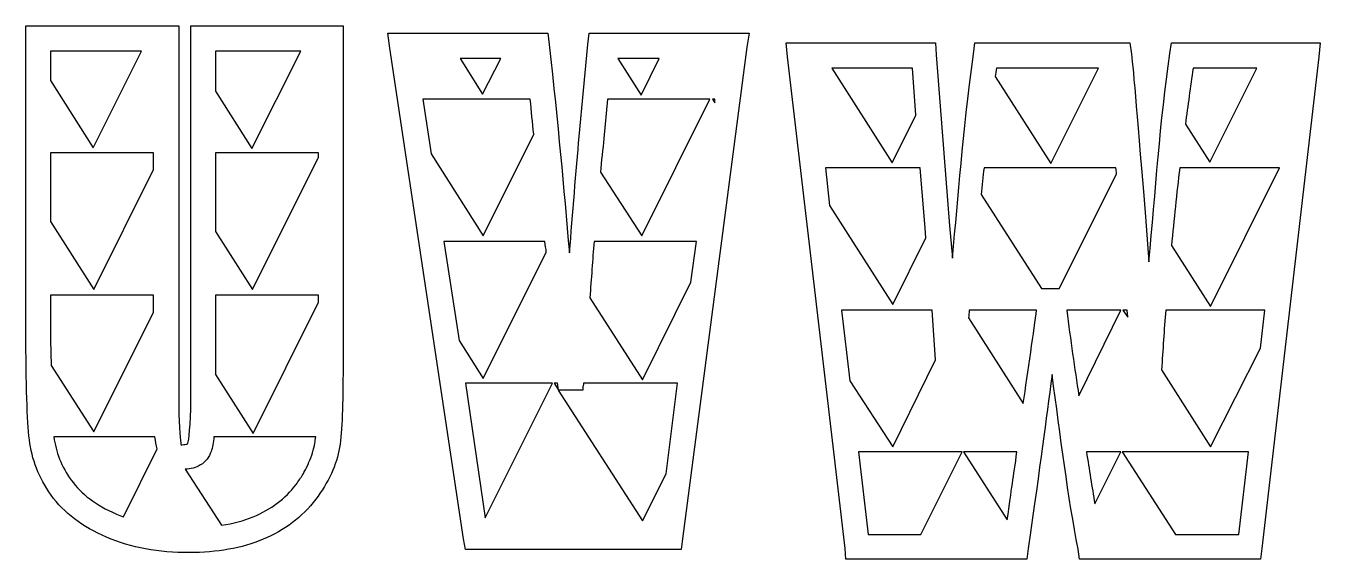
# Model space of a CAD drawing. Header units: centimetres. Extents: x -8.7 to 8.7, y -12.1 to 12.9.
# Drawn here: x -8.7 to -1.87, y -12.07 to -9.26 of the extents above; entities that cross this region are included whole.
import ezdxf

# ---------------------------------------------------------------- set-up
doc = ezdxf.new("R2010")
doc.units = ezdxf.units.CM
doc.header["$MEASUREMENT"] = 0
doc.layers.add('Layer 1', color=7, linetype='Continuous')

msp = doc.modelspace()

# ---------------------------------------------------------------- linework, layer by layer
at = {"layer": 'Layer 1'}
for points, knots in [([(-8.69842, -9.25696), (-8.69842, -9.25696), (-8.69842, -9.32364), (-8.69842, -9.32364), (-8.69842, -9.32364), (-8.69842, -9.32364), (-8.69842, -10.86108), (-8.69842, -10.86108), (-8.69842, -10.86108), (-8.69842, -11.15476), (-8.69152, -11.34334), (-8.6799, -11.44272), (-8.6799, -11.44272), (-8.66787, -11.54557), (-8.62939, -11.64532), (-8.56505, -11.73539), (-8.56505, -11.73539), (-8.49793, -11.82936), (-8.39909, -11.90288), (-8.27238, -11.95767), (-8.27238, -11.95767), (-8.14424, -12.01308), (-7.99741, -12.03917), (-7.83523, -12.03917), (-7.83523, -12.03917), (-7.68849, -12.03917), (-7.5591, -12.01615), (-7.44624, -11.96878), (-7.44624, -11.96878), (-7.3336, -11.92151), (-7.23848, -11.85087), (-7.16839, -11.75762), (-7.16839, -11.75762), (-7.10065, -11.66749), (-7.05735, -11.57612), (-7.04243, -11.48347), (-7.04243, -11.48347), (-7.02826, -11.39552), (-7.02391, -11.25553), (-7.02391, -11.05743), (-7.02391, -11.05743), (-7.02391, -11.05743), (-7.02391, -9.32364), (-7.02391, -9.32364), (-7.02391, -9.32364), (-7.02391, -9.32364), (-7.02391, -9.25696), (-7.02391, -9.25696), (-7.02391, -9.25696), (-7.02391, -9.25696), (-7.08689, -9.25696), (-7.08689, -9.25696), (-7.08689, -9.25696), (-7.08689, -9.25696), (-7.76485, -9.25696), (-7.76485, -9.25696), (-7.76485, -9.25696), (-7.76485, -9.25696), (-7.82783, -9.25696), (-7.82783, -9.25696), (-7.82783, -9.25696), (-7.82783, -9.25696), (-7.82783, -9.32364), (-7.82783, -9.32364), (-7.82783, -9.32364), (-7.82783, -9.32364), (-7.82783, -11.23526), (-7.82783, -11.23526), (-7.82783, -11.23526), (-7.82783, -11.36253), (-7.83884, -11.4505), (-7.84265, -11.46125), (-7.84265, -11.46125), (-7.84483, -11.46741), (-7.84549, -11.46441), (-7.84635, -11.46495), (-7.84635, -11.46495), (-7.84718, -11.46553), (-7.85232, -11.46865), (-7.86487, -11.46865), (-7.86487, -11.46865), (-7.88396, -11.46865), (-7.87553, -11.47561), (-7.87969, -11.46495), (-7.87969, -11.46495), (-7.88238, -11.45805), (-7.89082, -11.37955), (-7.8908, -11.2686), (-7.8908, -11.2686), (-7.8908, -11.2686), (-7.8908, -9.32364), (-7.8908, -9.32364), (-7.8908, -9.32364), (-7.8908, -9.32364), (-7.8908, -9.25696), (-7.8908, -9.25696), (-7.8908, -9.25696), (-7.8908, -9.25696), (-7.95748, -9.25696), (-7.95748, -9.25696), (-7.95748, -9.25696), (-7.95748, -9.25696), (-8.63173, -9.25696), (-8.63173, -9.25696), (-8.63173, -9.25696), (-8.63173, -9.25696), (-8.69841, -9.25696), (-8.69841, -9.25696), (-8.69841, -9.25696), (-8.69841, -9.25696), (-8.69842, -9.25696), (-8.69842, -9.25696)], [0, 0, 0, 0, 0.0344828, 0.0344828, 0.0344828, 0.0344828, 0.0689655, 0.0689655, 0.0689655, 0.0689655, 0.1034483, 0.1034483, 0.1034483, 0.1034483, 0.137931, 0.137931, 0.137931, 0.137931, 0.1724138, 0.1724138, 0.1724138, 0.1724138, 0.2068966, 0.2068966, 0.2068966, 0.2068966, 0.2413793, 0.2413793, 0.2413793, 0.2413793, 0.2758621, 0.2758621, 0.2758621, 0.2758621, 0.3103448, 0.3103448, 0.3103448, 0.3103448, 0.3448276, 0.3448276, 0.3448276, 0.3448276, 0.3793103, 0.3793103, 0.3793103, 0.3793103, 0.4137931, 0.4137931, 0.4137931, 0.4137931, 0.4482759, 0.4482759, 0.4482759, 0.4482759, 0.4827586, 0.4827586, 0.4827586, 0.4827586, 0.5172414, 0.5172414, 0.5172414, 0.5172414, 0.5517241, 0.5517241, 0.5517241, 0.5517241, 0.5862069, 0.5862069, 0.5862069, 0.5862069, 0.6206897, 0.6206897, 0.6206897, 0.6206897, 0.6551724, 0.6551724, 0.6551724, 0.6551724, 0.6896552, 0.6896552, 0.6896552, 0.6896552, 0.7241379, 0.7241379, 0.7241379, 0.7241379, 0.7586207, 0.7586207, 0.7586207, 0.7586207, 0.7931034, 0.7931034, 0.7931034, 0.7931034, 0.8275862, 0.8275862, 0.8275862, 0.8275862, 0.862069, 0.862069, 0.862069, 0.862069, 0.8965517, 0.8965517, 0.8965517, 0.8965517, 0.9310345, 0.9310345, 0.9310345, 0.9310345, 1, 1, 1, 1]), ([(-6.78786, -9.29612), (-6.78786, -9.29612), (-6.77675, -9.37392), (-6.77675, -9.37392), (-6.77675, -9.37392), (-6.77675, -9.37392), (-6.38776, -11.9672), (-6.38776, -11.9672), (-6.38776, -11.9672), (-6.38776, -11.9672), (-6.37665, -12.02277), (-6.37665, -12.02277), (-6.37665, -12.02277), (-6.37665, -12.02277), (-6.32108, -12.02277), (-6.32108, -12.02277), (-6.32108, -12.02277), (-6.32108, -12.02277), (-5.29859, -12.02277), (-5.29859, -12.02277), (-5.29859, -12.02277), (-5.29859, -12.02277), (-5.23932, -12.02277), (-5.23932, -12.02277), (-5.23932, -12.02277), (-5.23932, -12.02277), (-5.23191, -11.9672), (-5.23191, -11.9672), (-5.23191, -11.9672), (-5.23191, -11.9672), (-4.89108, -9.37022), (-4.89108, -9.37022), (-4.89108, -9.37022), (-4.89108, -9.37022), (-4.87997, -9.29613), (-4.87997, -9.29613), (-4.87997, -9.29613), (-4.87997, -9.29613), (-4.95406, -9.29613), (-4.95406, -9.29613), (-4.95406, -9.29613), (-4.95406, -9.29613), (-5.66536, -9.29613), (-5.66536, -9.29613), (-5.66536, -9.29613), (-5.66536, -9.29613), (-5.72464, -9.29613), (-5.72464, -9.29613), (-5.72464, -9.29613), (-5.72464, -9.29613), (-5.73205, -9.35541), (-5.73205, -9.35541), (-5.73205, -9.35541), (-5.73205, -9.35541), (-5.77651, -9.84072), (-5.77651, -9.84072), (-5.77651, -9.84072), (-5.79434, -10.02051), (-5.81124, -10.25222), (-5.82838, -10.4557), (-5.82838, -10.4557), (-5.86104, -10.10296), (-5.88589, -9.78922), (-5.93582, -9.35541), (-5.93582, -9.35541), (-5.93582, -9.35541), (-5.94323, -9.29613), (-5.94323, -9.29613), (-5.94323, -9.29613), (-5.94323, -9.29613), (-5.9988, -9.29613), (-5.9988, -9.29613), (-5.9988, -9.29613), (-5.9988, -9.29613), (-6.7101, -9.29613), (-6.7101, -9.29613), (-6.7101, -9.29613), (-6.7101, -9.29613), (-6.7879, -9.29613), (-6.7879, -9.29613), (-6.7879, -9.29613), (-6.7879, -9.29613), (-6.78786, -9.29612), (-6.78786, -9.29612)], [0, 0, 0, 0, 0.0454545, 0.0454545, 0.0454545, 0.0454545, 0.0909091, 0.0909091, 0.0909091, 0.0909091, 0.1363636, 0.1363636, 0.1363636, 0.1363636, 0.1818182, 0.1818182, 0.1818182, 0.1818182, 0.2272727, 0.2272727, 0.2272727, 0.2272727, 0.2727273, 0.2727273, 0.2727273, 0.2727273, 0.3181818, 0.3181818, 0.3181818, 0.3181818, 0.3636364, 0.3636364, 0.3636364, 0.3636364, 0.4090909, 0.4090909, 0.4090909, 0.4090909, 0.4545455, 0.4545455, 0.4545455, 0.4545455, 0.5, 0.5, 0.5, 0.5, 0.5454545, 0.5454545, 0.5454545, 0.5454545, 0.5909091, 0.5909091, 0.5909091, 0.5909091, 0.6363636, 0.6363636, 0.6363636, 0.6363636, 0.6818182, 0.6818182, 0.6818182, 0.6818182, 0.7272727, 0.7272727, 0.7272727, 0.7272727, 0.7727273, 0.7727273, 0.7727273, 0.7727273, 0.8181818, 0.8181818, 0.8181818, 0.8181818, 0.8636364, 0.8636364, 0.8636364, 0.8636364, 0.9090909, 0.9090909, 0.9090909, 0.9090909, 1, 1, 1, 1]), ([(-4.68438, -9.34693), (-4.68438, -9.34693), (-4.67697, -9.42102), (-4.67697, -9.42102), (-4.67697, -9.42102), (-4.67697, -9.42102), (-4.37319, -12.018), (-4.37319, -12.018), (-4.37319, -12.018), (-4.37319, -12.018), (-4.36949, -12.07357), (-4.36949, -12.07357), (-4.36949, -12.07357), (-4.36949, -12.07357), (-4.31021, -12.07357), (-4.31021, -12.07357), (-4.31021, -12.07357), (-4.31021, -12.07357), (-3.47295, -12.07357), (-3.47295, -12.07357), (-3.47295, -12.07357), (-3.47295, -12.07357), (-3.41367, -12.07357), (-3.41367, -12.07357), (-3.41367, -12.07357), (-3.41367, -12.07357), (-3.40626, -12.018), (-3.40626, -12.018), (-3.40626, -12.018), (-3.33979, -11.55197), (-3.3141, -11.34975), (-3.2803, -11.09924), (-3.2803, -11.09924), (-3.23641, -11.41988), (-3.19556, -11.7506), (-3.14323, -12.0217), (-3.14323, -12.0217), (-3.14323, -12.0217), (-3.13582, -12.07357), (-3.13582, -12.07357), (-3.13582, -12.07357), (-3.13582, -12.07357), (-3.08025, -12.07357), (-3.08025, -12.07357), (-3.08025, -12.07357), (-3.08025, -12.07357), (-2.23558, -12.07357), (-2.23558, -12.07357), (-2.23558, -12.07357), (-2.23558, -12.07357), (-2.18001, -12.07357), (-2.18001, -12.07357), (-2.18001, -12.07357), (-2.18001, -12.07357), (-2.1726, -12.018), (-2.1726, -12.018), (-2.1726, -12.018), (-2.1726, -12.018), (-1.87252, -9.42102), (-1.87252, -9.42102), (-1.87252, -9.42102), (-1.87252, -9.42102), (-1.86511, -9.34693), (-1.86511, -9.34693), (-1.86511, -9.34693), (-1.86511, -9.34693), (-1.9355, -9.34693), (-1.9355, -9.34693), (-1.9355, -9.34693), (-1.9355, -9.34693), (-2.59123, -9.34693), (-2.59123, -9.34693), (-2.59123, -9.34693), (-2.59123, -9.34693), (-2.65051, -9.34693), (-2.65051, -9.34693), (-2.65051, -9.34693), (-2.65051, -9.34693), (-2.65792, -9.4025), (-2.65792, -9.4025), (-2.65792, -9.4025), (-2.71025, -9.76113), (-2.73459, -10.13473), (-2.76906, -10.50279), (-2.76906, -10.50279), (-2.76906, -10.50279), (-2.78758, -10.26569), (-2.78758, -10.26569), (-2.78758, -10.26569), (-2.82714, -9.77063), (-2.85124, -9.48857), (-2.86167, -9.4062), (-2.86167, -9.4062), (-2.86167, -9.4062), (-2.86908, -9.34693), (-2.86908, -9.34693), (-2.86908, -9.34693), (-2.86908, -9.34693), (-2.92836, -9.34693), (-2.92836, -9.34693), (-2.92836, -9.34693), (-2.92836, -9.34693), (-3.62855, -9.34693), (-3.62855, -9.34693), (-3.62855, -9.34693), (-3.62855, -9.34693), (-3.68783, -9.34693), (-3.68783, -9.34693), (-3.68783, -9.34693), (-3.68783, -9.34693), (-3.69524, -9.4062), (-3.69524, -9.4062), (-3.69524, -9.4062), (-3.75546, -9.85107), (-3.77352, -10.1422), (-3.80638, -10.48426), (-3.80638, -10.48426), (-3.80638, -10.48426), (-3.8212, -10.31384), (-3.8212, -10.31384), (-3.8212, -10.31384), (-3.8212, -10.31384), (-3.89159, -9.4099), (-3.89159, -9.4099), (-3.89159, -9.4099), (-3.89159, -9.4099), (-3.89529, -9.34692), (-3.89529, -9.34692), (-3.89529, -9.34692), (-3.89529, -9.34692), (-3.95456, -9.34692), (-3.95456, -9.34692), (-3.95456, -9.34692), (-3.95456, -9.34692), (-4.61029, -9.34692), (-4.61029, -9.34692), (-4.61029, -9.34692), (-4.61029, -9.34692), (-4.68438, -9.34692), (-4.68438, -9.34692), (-4.68438, -9.34692), (-4.68438, -9.34692), (-4.68438, -9.34693), (-4.68438, -9.34693)], [0, 0, 0, 0, 0.027027, 0.027027, 0.027027, 0.027027, 0.0540541, 0.0540541, 0.0540541, 0.0540541, 0.0810811, 0.0810811, 0.0810811, 0.0810811, 0.1081081, 0.1081081, 0.1081081, 0.1081081, 0.1351351, 0.1351351, 0.1351351, 0.1351351, 0.1621622, 0.1621622, 0.1621622, 0.1621622, 0.1891892, 0.1891892, 0.1891892, 0.1891892, 0.2162162, 0.2162162, 0.2162162, 0.2162162, 0.2432432, 0.2432432, 0.2432432, 0.2432432, 0.2702703, 0.2702703, 0.2702703, 0.2702703, 0.2972973, 0.2972973, 0.2972973, 0.2972973, 0.3243243, 0.3243243, 0.3243243, 0.3243243, 0.3513514, 0.3513514, 0.3513514, 0.3513514, 0.3783784, 0.3783784, 0.3783784, 0.3783784, 0.4054054, 0.4054054, 0.4054054, 0.4054054, 0.4324324, 0.4324324, 0.4324324, 0.4324324, 0.4594595, 0.4594595, 0.4594595, 0.4594595, 0.4864865, 0.4864865, 0.4864865, 0.4864865, 0.5135135, 0.5135135, 0.5135135, 0.5135135, 0.5405405, 0.5405405, 0.5405405, 0.5405405, 0.5675676, 0.5675676, 0.5675676, 0.5675676, 0.5945946, 0.5945946, 0.5945946, 0.5945946, 0.6216216, 0.6216216, 0.6216216, 0.6216216, 0.6486486, 0.6486486, 0.6486486, 0.6486486, 0.6756757, 0.6756757, 0.6756757, 0.6756757, 0.7027027, 0.7027027, 0.7027027, 0.7027027, 0.7297297, 0.7297297, 0.7297297, 0.7297297, 0.7567568, 0.7567568, 0.7567568, 0.7567568, 0.7837838, 0.7837838, 0.7837838, 0.7837838, 0.8108108, 0.8108108, 0.8108108, 0.8108108, 0.8378378, 0.8378378, 0.8378378, 0.8378378, 0.8648649, 0.8648649, 0.8648649, 0.8648649, 0.8918919, 0.8918919, 0.8918919, 0.8918919, 0.9189189, 0.9189189, 0.9189189, 0.9189189, 0.9459459, 0.9459459, 0.9459459, 0.9459459, 1, 1, 1, 1]), ([(-8.56876, -9.39032), (-8.56876, -9.39032), (-8.08715, -9.39032), (-8.08715, -9.39032), (-8.08715, -9.39032), (-8.08715, -9.39032), (-8.34277, -9.90157), (-8.34277, -9.90157), (-8.34277, -9.90157), (-8.34277, -9.90157), (-8.56876, -9.54592), (-8.56876, -9.54592), (-8.56876, -9.54592), (-8.56876, -9.54592), (-8.56876, -9.39032), (-8.56876, -9.39032)], [0, 0, 0, 0, 0.2, 0.2, 0.2, 0.2, 0.4, 0.4, 0.4, 0.4, 0.6, 0.6, 0.6, 0.6, 1, 1, 1, 1]), ([(-7.69816, -9.39032), (-7.69816, -9.39032), (-7.24619, -9.39032), (-7.24619, -9.39032), (-7.24619, -9.39032), (-7.24619, -9.39032), (-7.50552, -9.90527), (-7.50552, -9.90527), (-7.50552, -9.90527), (-7.50552, -9.90527), (-7.69816, -9.60149), (-7.69816, -9.60149), (-7.69816, -9.60149), (-7.69816, -9.60149), (-7.69816, -9.39032), (-7.69816, -9.39032)], [0, 0, 0, 0, 0.2, 0.2, 0.2, 0.2, 0.4, 0.4, 0.4, 0.4, 0.6, 0.6, 0.6, 0.6, 1, 1, 1, 1]), ([(-6.40627, -9.42949), (-6.40627, -9.42949), (-6.1914, -9.42949), (-6.1914, -9.42949), (-6.1914, -9.42949), (-6.1914, -9.42949), (-6.28772, -9.61843), (-6.28772, -9.61843), (-6.28772, -9.61843), (-6.28772, -9.61843), (-6.40627, -9.42949), (-6.40627, -9.42949)], [0, 0, 0, 0, 0.25, 0.25, 0.25, 0.25, 0.5, 0.5, 0.5, 0.5, 1, 1, 1, 1]), ([(-5.57272, -9.42949), (-5.57272, -9.42949), (-5.35414, -9.42949), (-5.35414, -9.42949), (-5.35414, -9.42949), (-5.35414, -9.42949), (-5.45046, -9.62213), (-5.45046, -9.62213), (-5.45046, -9.62213), (-5.45046, -9.62213), (-5.57271, -9.42949), (-5.57271, -9.42949), (-5.57271, -9.42949), (-5.57271, -9.42949), (-5.57272, -9.42949), (-5.57272, -9.42949)], [0, 0, 0, 0, 0.2, 0.2, 0.2, 0.2, 0.4, 0.4, 0.4, 0.4, 0.6, 0.6, 0.6, 0.6, 1, 1, 1, 1]), ([(-4.44358, -9.4803), (-4.44358, -9.4803), (-4.01754, -9.4803), (-4.01754, -9.4803), (-4.01754, -9.4803), (-4.01754, -9.4803), (-3.99902, -9.72851), (-3.99902, -9.72851), (-3.99902, -9.72851), (-3.99902, -9.72851), (-4.12498, -9.98043), (-4.12498, -9.98043), (-4.12498, -9.98043), (-4.12498, -9.98043), (-4.44358, -9.4803), (-4.44358, -9.4803)], [0, 0, 0, 0, 0.2, 0.2, 0.2, 0.2, 0.4, 0.4, 0.4, 0.4, 0.6, 0.6, 0.6, 0.6, 1, 1, 1, 1]), ([(-3.57298, -9.4803), (-3.57298, -9.4803), (-3.0358, -9.4803), (-3.0358, -9.4803), (-3.0358, -9.4803), (-3.0358, -9.4803), (-3.28772, -9.98414), (-3.28772, -9.98414), (-3.28772, -9.98414), (-3.28772, -9.98414), (-3.58039, -9.52476), (-3.58039, -9.52476), (-3.58039, -9.52476), (-3.57834, -9.50932), (-3.57506, -9.49586), (-3.57298, -9.4803)], [0, 0, 0, 0, 0.2, 0.2, 0.2, 0.2, 0.4, 0.4, 0.4, 0.4, 0.6, 0.6, 0.6, 0.6, 1, 1, 1, 1]), ([(-2.53567, -9.4803), (-2.53567, -9.4803), (-2.19854, -9.4803), (-2.19854, -9.4803), (-2.19854, -9.4803), (-2.19854, -9.4803), (-2.44675, -9.97673), (-2.44675, -9.97673), (-2.44675, -9.97673), (-2.44675, -9.97673), (-2.57641, -9.77668), (-2.57641, -9.77668), (-2.57641, -9.77668), (-2.56346, -9.67714), (-2.54983, -9.57929), (-2.53566, -9.48031), (-2.53566, -9.48031), (-2.53566, -9.48031), (-2.53567, -9.4803), (-2.53567, -9.4803)], [0, 0, 0, 0, 0.1666667, 0.1666667, 0.1666667, 0.1666667, 0.3333333, 0.3333333, 0.3333333, 0.3333333, 0.5, 0.5, 0.5, 0.5, 0.6666667, 0.6666667, 0.6666667, 0.6666667, 1, 1, 1, 1]), ([(-6.60262, -9.64436), (-6.60262, -9.64436), (-6.2729, -9.64436), (-6.2729, -9.64436), (-6.2729, -9.64436), (-6.2729, -9.64436), (-6.0358, -9.64436), (-6.0358, -9.64436), (-6.0358, -9.64436), (-6.02865, -9.70862), (-6.02405, -9.76716), (-6.01728, -9.82959), (-6.01728, -9.82959), (-6.01728, -9.82959), (-6.28402, -10.36677), (-6.28402, -10.36677), (-6.28402, -10.36677), (-6.28402, -10.36677), (-6.55817, -9.93332), (-6.55817, -9.93332), (-6.55817, -9.93332), (-6.55817, -9.93332), (-6.60263, -9.64435), (-6.60263, -9.64435), (-6.60263, -9.64435), (-6.60263, -9.64435), (-6.60262, -9.64436), (-6.60262, -9.64436)], [0, 0, 0, 0, 0.125, 0.125, 0.125, 0.125, 0.25, 0.25, 0.25, 0.25, 0.375, 0.375, 0.375, 0.375, 0.5, 0.5, 0.5, 0.5, 0.625, 0.625, 0.625, 0.625, 0.75, 0.75, 0.75, 0.75, 1, 1, 1, 1]), ([(-5.62829, -9.64436), (-5.62829, -9.64436), (-5.43565, -9.64436), (-5.43565, -9.64436), (-5.43565, -9.64436), (-5.43565, -9.64436), (-5.08741, -9.64436), (-5.08741, -9.64436), (-5.08741, -9.64436), (-5.08741, -9.64436), (-5.44676, -10.36677), (-5.44676, -10.36677), (-5.44676, -10.36677), (-5.44676, -10.36677), (-5.66534, -10.02964), (-5.66534, -10.02964), (-5.66534, -10.02964), (-5.65987, -9.97206), (-5.65229, -9.90705), (-5.64682, -9.85182), (-5.64682, -9.85182), (-5.64682, -9.85182), (-5.6283, -9.64436), (-5.6283, -9.64436), (-5.6283, -9.64436), (-5.6283, -9.64436), (-5.62829, -9.64436), (-5.62829, -9.64436)], [0, 0, 0, 0, 0.125, 0.125, 0.125, 0.125, 0.25, 0.25, 0.25, 0.25, 0.375, 0.375, 0.375, 0.375, 0.5, 0.5, 0.5, 0.5, 0.625, 0.625, 0.625, 0.625, 0.75, 0.75, 0.75, 0.75, 1, 1, 1, 1]), ([(-5.07259, -9.64436), (-5.07259, -9.64436), (-5.06148, -9.64436), (-5.06148, -9.64436), (-5.06148, -9.64436), (-5.06148, -9.64436), (-5.06148, -9.66288), (-5.06148, -9.66288), (-5.06148, -9.66288), (-5.06148, -9.66288), (-5.07259, -9.64436), (-5.07259, -9.64436)], [0, 0, 0, 0, 0.25, 0.25, 0.25, 0.25, 0.5, 0.5, 0.5, 0.5, 1, 1, 1, 1]), ([(-8.56876, -9.9275), (-8.56876, -9.9275), (-8.32796, -9.9275), (-8.32796, -9.9275), (-8.32796, -9.9275), (-8.32796, -9.9275), (-8.02418, -9.9275), (-8.02418, -9.9275), (-8.02418, -9.9275), (-8.02418, -9.9275), (-8.02418, -10.01641), (-8.02418, -10.01641), (-8.02418, -10.01641), (-8.02418, -10.01641), (-8.33908, -10.64991), (-8.33908, -10.64991), (-8.33908, -10.64991), (-8.33908, -10.64991), (-8.56877, -10.29056), (-8.56877, -10.29056), (-8.56877, -10.29056), (-8.56877, -10.29056), (-8.56877, -9.9275), (-8.56877, -9.9275), (-8.56877, -9.9275), (-8.56877, -9.9275), (-8.56876, -9.9275), (-8.56876, -9.9275)], [0, 0, 0, 0, 0.125, 0.125, 0.125, 0.125, 0.25, 0.25, 0.25, 0.25, 0.375, 0.375, 0.375, 0.375, 0.5, 0.5, 0.5, 0.5, 0.625, 0.625, 0.625, 0.625, 0.75, 0.75, 0.75, 0.75, 1, 1, 1, 1]), ([(-7.69816, -9.9275), (-7.69816, -9.9275), (-7.4907, -9.9275), (-7.4907, -9.9275), (-7.4907, -9.9275), (-7.4907, -9.9275), (-7.15357, -9.9275), (-7.15357, -9.9275), (-7.15357, -9.9275), (-7.15357, -9.9275), (-7.15357, -9.94973), (-7.15357, -9.94973), (-7.15357, -9.94973), (-7.15357, -9.94973), (-7.50181, -10.64992), (-7.50181, -10.64992), (-7.50181, -10.64992), (-7.50181, -10.64992), (-7.69816, -10.34243), (-7.69816, -10.34243), (-7.69816, -10.34243), (-7.69816, -10.34243), (-7.69816, -9.92751), (-7.69816, -9.92751), (-7.69816, -9.92751), (-7.69816, -9.92751), (-7.69816, -9.9275), (-7.69816, -9.9275)], [0, 0, 0, 0, 0.125, 0.125, 0.125, 0.125, 0.25, 0.25, 0.25, 0.25, 0.375, 0.375, 0.375, 0.375, 0.5, 0.5, 0.5, 0.5, 0.625, 0.625, 0.625, 0.625, 0.75, 0.75, 0.75, 0.75, 1, 1, 1, 1]), ([(-4.47692, -10.00636), (-4.47692, -10.00636), (-4.11016, -10.00636), (-4.11016, -10.00636), (-4.11016, -10.00636), (-4.11016, -10.00636), (-3.97679, -10.00636), (-3.97679, -10.00636), (-3.97679, -10.00636), (-3.97679, -10.00636), (-3.95086, -10.32496), (-3.95086, -10.32496), (-3.95086, -10.32496), (-3.95086, -10.32496), (-3.94716, -10.37683), (-3.94716, -10.37683), (-3.94716, -10.37683), (-3.94716, -10.37683), (-4.12128, -10.72877), (-4.12128, -10.72877), (-4.12128, -10.72877), (-4.12128, -10.72877), (-4.4547, -10.20641), (-4.4547, -10.20641), (-4.4547, -10.20641), (-4.4547, -10.20641), (-4.47693, -10.00636), (-4.47693, -10.00636), (-4.47693, -10.00636), (-4.47693, -10.00636), (-4.47692, -10.00636), (-4.47692, -10.00636)], [0, 0, 0, 0, 0.1111111, 0.1111111, 0.1111111, 0.1111111, 0.2222222, 0.2222222, 0.2222222, 0.2222222, 0.3333333, 0.3333333, 0.3333333, 0.3333333, 0.4444444, 0.4444444, 0.4444444, 0.4444444, 0.5555556, 0.5555556, 0.5555556, 0.5555556, 0.6666667, 0.6666667, 0.6666667, 0.6666667, 0.7777778, 0.7777778, 0.7777778, 0.7777778, 1, 1, 1, 1]), ([(-3.63966, -10.00636), (-3.63966, -10.00636), (-3.2729, -10.00636), (-3.2729, -10.00636), (-3.2729, -10.00636), (-3.2729, -10.00636), (-2.94318, -10.00636), (-2.94318, -10.00636), (-2.94318, -10.00636), (-2.94208, -10.01986), (-2.94063, -10.0255), (-2.93948, -10.0397), (-2.93948, -10.0397), (-2.93948, -10.0397), (-3.24326, -10.64356), (-3.24326, -10.64356), (-3.24326, -10.64356), (-3.24326, -10.64356), (-3.33588, -10.64356), (-3.33588, -10.64356), (-3.33588, -10.64356), (-3.33588, -10.64356), (-3.65448, -10.14713), (-3.65448, -10.14713), (-3.65448, -10.14713), (-3.649, -10.0995), (-3.64555, -10.05551), (-3.63966, -10.00635), (-3.63966, -10.00635), (-3.63966, -10.00635), (-3.63966, -10.00636), (-3.63966, -10.00636)], [0, 0, 0, 0, 0.1111111, 0.1111111, 0.1111111, 0.1111111, 0.2222222, 0.2222222, 0.2222222, 0.2222222, 0.3333333, 0.3333333, 0.3333333, 0.3333333, 0.4444444, 0.4444444, 0.4444444, 0.4444444, 0.5555556, 0.5555556, 0.5555556, 0.5555556, 0.6666667, 0.6666667, 0.6666667, 0.6666667, 0.7777778, 0.7777778, 0.7777778, 0.7777778, 1, 1, 1, 1]), ([(-2.60606, -10.00636), (-2.60606, -10.00636), (-2.42824, -10.00636), (-2.42824, -10.00636), (-2.42824, -10.00636), (-2.42824, -10.00636), (-2.08, -10.00636), (-2.08, -10.00636), (-2.08, -10.00636), (-2.08, -10.00636), (-2.44306, -10.73989), (-2.44306, -10.73989), (-2.44306, -10.73989), (-2.44306, -10.73989), (-2.65052, -10.41758), (-2.65052, -10.41758), (-2.65052, -10.41758), (-2.6367, -10.28003), (-2.62236, -10.14262), (-2.60606, -10.00636)], [0, 0, 0, 0, 0.1666667, 0.1666667, 0.1666667, 0.1666667, 0.3333333, 0.3333333, 0.3333333, 0.3333333, 0.5, 0.5, 0.5, 0.5, 0.6666667, 0.6666667, 0.6666667, 0.6666667, 1, 1, 1, 1]), ([(-6.49148, -10.39641), (-6.49148, -10.39641), (-6.26549, -10.39641), (-6.26549, -10.39641), (-6.26549, -10.39641), (-6.26549, -10.39641), (-5.958, -10.39641), (-5.958, -10.39641), (-5.958, -10.39641), (-5.956, -10.4168), (-5.95254, -10.43184), (-5.95059, -10.45198), (-5.95059, -10.45198), (-5.95059, -10.45198), (-6.28401, -11.11882), (-6.28401, -11.11882), (-6.28401, -11.11882), (-6.28401, -11.11882), (-6.40997, -10.91877), (-6.40997, -10.91877), (-6.40997, -10.91877), (-6.40997, -10.91877), (-6.49147, -10.39641), (-6.49147, -10.39641), (-6.49147, -10.39641), (-6.49147, -10.39641), (-6.49148, -10.39641), (-6.49148, -10.39641)], [0, 0, 0, 0, 0.125, 0.125, 0.125, 0.125, 0.25, 0.25, 0.25, 0.25, 0.375, 0.375, 0.375, 0.375, 0.5, 0.5, 0.5, 0.5, 0.625, 0.625, 0.625, 0.625, 0.75, 0.75, 0.75, 0.75, 1, 1, 1, 1]), ([(-5.69868, -10.39641), (-5.69868, -10.39641), (-5.42824, -10.39641), (-5.42824, -10.39641), (-5.42824, -10.39641), (-5.42824, -10.39641), (-5.1578, -10.39641), (-5.1578, -10.39641), (-5.1578, -10.39641), (-5.1578, -10.39641), (-5.18744, -10.61128), (-5.18744, -10.61128), (-5.18744, -10.61128), (-5.18744, -10.61128), (-5.44306, -11.12623), (-5.44306, -11.12623), (-5.44306, -11.12623), (-5.44306, -11.12623), (-5.72091, -10.69278), (-5.72091, -10.69278), (-5.72091, -10.69278), (-5.71288, -10.59284), (-5.70687, -10.49113), (-5.69868, -10.39641)], [0, 0, 0, 0, 0.1428571, 0.1428571, 0.1428571, 0.1428571, 0.2857143, 0.2857143, 0.2857143, 0.2857143, 0.4285714, 0.4285714, 0.4285714, 0.4285714, 0.5714286, 0.5714286, 0.5714286, 0.5714286, 0.7142857, 0.7142857, 0.7142857, 0.7142857, 1, 1, 1, 1]), ([(-8.56876, -10.67955), (-8.56876, -10.67955), (-8.32055, -10.67955), (-8.32055, -10.67955), (-8.32055, -10.67955), (-8.32055, -10.67955), (-8.02418, -10.67955), (-8.02418, -10.67955), (-8.02418, -10.67955), (-8.02418, -10.67955), (-8.02418, -10.76846), (-8.02418, -10.76846), (-8.02418, -10.76846), (-8.02418, -10.76846), (-8.33908, -11.40196), (-8.33908, -11.40196), (-8.33908, -11.40196), (-8.33908, -11.40196), (-8.56507, -11.05002), (-8.56507, -11.05002), (-8.56507, -11.05002), (-8.56612, -10.98778), (-8.56877, -10.93709), (-8.56877, -10.86108), (-8.56877, -10.86108), (-8.56877, -10.86108), (-8.56877, -10.67955), (-8.56877, -10.67955), (-8.56877, -10.67955), (-8.56877, -10.67955), (-8.56876, -10.67955), (-8.56876, -10.67955)], [0, 0, 0, 0, 0.1111111, 0.1111111, 0.1111111, 0.1111111, 0.2222222, 0.2222222, 0.2222222, 0.2222222, 0.3333333, 0.3333333, 0.3333333, 0.3333333, 0.4444444, 0.4444444, 0.4444444, 0.4444444, 0.5555556, 0.5555556, 0.5555556, 0.5555556, 0.6666667, 0.6666667, 0.6666667, 0.6666667, 0.7777778, 0.7777778, 0.7777778, 0.7777778, 1, 1, 1, 1]), ([(-7.69816, -10.67955), (-7.69816, -10.67955), (-7.48329, -10.67955), (-7.48329, -10.67955), (-7.48329, -10.67955), (-7.48329, -10.67955), (-7.15357, -10.67955), (-7.15357, -10.67955), (-7.15357, -10.67955), (-7.15357, -10.67955), (-7.15357, -10.7166), (-7.15357, -10.7166), (-7.15357, -10.7166), (-7.15357, -10.7166), (-7.49811, -11.40938), (-7.49811, -11.40938), (-7.49811, -11.40938), (-7.49811, -11.40938), (-7.69816, -11.09819), (-7.69816, -11.09819), (-7.69816, -11.09819), (-7.69816, -11.09819), (-7.69816, -10.67956), (-7.69816, -10.67956), (-7.69816, -10.67956), (-7.69816, -10.67956), (-7.69816, -10.67955), (-7.69816, -10.67955)], [0, 0, 0, 0, 0.125, 0.125, 0.125, 0.125, 0.25, 0.25, 0.25, 0.25, 0.375, 0.375, 0.375, 0.375, 0.5, 0.5, 0.5, 0.5, 0.625, 0.625, 0.625, 0.625, 0.75, 0.75, 0.75, 0.75, 1, 1, 1, 1]), ([(-4.39171, -10.75841), (-4.39171, -10.75841), (-4.10274, -10.75841), (-4.10274, -10.75841), (-4.10274, -10.75841), (-4.10274, -10.75841), (-3.9138, -10.75841), (-3.9138, -10.75841), (-3.9138, -10.75841), (-3.9138, -10.75841), (-3.89528, -11.02144), (-3.89528, -11.02144), (-3.89528, -11.02144), (-3.89528, -11.02144), (-4.12127, -11.48082), (-4.12127, -11.48082), (-4.12127, -11.48082), (-4.12127, -11.48082), (-4.34726, -11.13258), (-4.34726, -11.13258), (-4.34726, -11.13258), (-4.34726, -11.13258), (-4.39172, -10.75841), (-4.39172, -10.75841), (-4.39172, -10.75841), (-4.39172, -10.75841), (-4.39171, -10.75841), (-4.39171, -10.75841)], [0, 0, 0, 0, 0.125, 0.125, 0.125, 0.125, 0.25, 0.25, 0.25, 0.25, 0.375, 0.375, 0.375, 0.375, 0.5, 0.5, 0.5, 0.5, 0.625, 0.625, 0.625, 0.625, 0.75, 0.75, 0.75, 0.75, 1, 1, 1, 1]), ([(-3.71746, -10.75841), (-3.71746, -10.75841), (-3.36181, -10.75841), (-3.36181, -10.75841), (-3.36181, -10.75841), (-3.37406, -10.85241), (-3.40952, -11.09202), (-3.4322, -11.25113), (-3.4322, -11.25113), (-3.4322, -11.25113), (-3.72117, -10.79916), (-3.72117, -10.79916), (-3.72117, -10.79916), (-3.72007, -10.78628), (-3.71861, -10.77146), (-3.71747, -10.75841), (-3.71747, -10.75841), (-3.71747, -10.75841), (-3.71746, -10.75841), (-3.71746, -10.75841)], [0, 0, 0, 0, 0.1666667, 0.1666667, 0.1666667, 0.1666667, 0.3333333, 0.3333333, 0.3333333, 0.3333333, 0.5, 0.5, 0.5, 0.5, 0.6666667, 0.6666667, 0.6666667, 0.6666667, 1, 1, 1, 1]), ([(-3.20251, -10.75841), (-3.20251, -10.75841), (-2.91725, -10.75841), (-2.91725, -10.75841), (-2.91725, -10.75841), (-2.91725, -10.75841), (-3.13953, -11.21038), (-3.13953, -11.21038), (-3.13953, -11.21038), (-3.16005, -11.06561), (-3.18362, -10.91504), (-3.20251, -10.75841)], [0, 0, 0, 0, 0.25, 0.25, 0.25, 0.25, 0.5, 0.5, 0.5, 0.5, 1, 1, 1, 1]), ([(-2.90614, -10.75841), (-2.90614, -10.75841), (-2.88391, -10.75841), (-2.88391, -10.75841), (-2.88391, -10.75841), (-2.88391, -10.75841), (-2.88021, -10.79546), (-2.88021, -10.79546), (-2.88021, -10.79546), (-2.88021, -10.79546), (-2.90614, -10.75841), (-2.90614, -10.75841)], [0, 0, 0, 0, 0.25, 0.25, 0.25, 0.25, 0.5, 0.5, 0.5, 0.5, 1, 1, 1, 1]), ([(-2.68015, -10.75841), (-2.68015, -10.75841), (-2.43194, -10.75841), (-2.43194, -10.75841), (-2.43194, -10.75841), (-2.43194, -10.75841), (-2.15779, -10.75841), (-2.15779, -10.75841), (-2.15779, -10.75841), (-2.15779, -10.75841), (-2.18002, -10.95846), (-2.18002, -10.95846), (-2.18002, -10.95846), (-2.18002, -10.95846), (-2.44305, -11.48082), (-2.44305, -11.48082), (-2.44305, -11.48082), (-2.44305, -11.48082), (-2.70238, -11.0733), (-2.70238, -11.0733), (-2.70238, -11.0733), (-2.69517, -10.96845), (-2.68889, -10.86235), (-2.68015, -10.7584), (-2.68015, -10.7584), (-2.68015, -10.7584), (-2.68015, -10.75841), (-2.68015, -10.75841)], [0, 0, 0, 0, 0.125, 0.125, 0.125, 0.125, 0.25, 0.25, 0.25, 0.25, 0.375, 0.375, 0.375, 0.375, 0.5, 0.5, 0.5, 0.5, 0.625, 0.625, 0.625, 0.625, 0.75, 0.75, 0.75, 0.75, 1, 1, 1, 1]), ([(-6.37664, -11.14476), (-6.37664, -11.14476), (-6.2692, -11.14476), (-6.2692, -11.14476), (-6.2692, -11.14476), (-6.2692, -11.14476), (-5.91725, -11.14476), (-5.91725, -11.14476), (-5.91725, -11.14476), (-5.91725, -11.14476), (-6.2729, -11.85606), (-6.2729, -11.85606), (-6.2729, -11.85606), (-6.2729, -11.85606), (-6.37663, -11.14476), (-6.37663, -11.14476), (-6.37663, -11.14476), (-6.37663, -11.14476), (-6.37664, -11.14476), (-6.37664, -11.14476)], [0, 0, 0, 0, 0.1666667, 0.1666667, 0.1666667, 0.1666667, 0.3333333, 0.3333333, 0.3333333, 0.3333333, 0.5, 0.5, 0.5, 0.5, 0.6666667, 0.6666667, 0.6666667, 0.6666667, 1, 1, 1, 1]), ([(-5.90985, -11.14476), (-5.90985, -11.14476), (-5.89133, -11.14476), (-5.89133, -11.14476), (-5.89133, -11.14476), (-5.89076, -11.15262), (-5.88818, -11.16289), (-5.88763, -11.17069), (-5.88763, -11.17069), (-5.88747, -11.17269), (-5.88758, -11.17547), (-5.88763, -11.1781), (-5.88763, -11.1781), (-5.88763, -11.1781), (-5.90986, -11.14476), (-5.90986, -11.14476), (-5.90986, -11.14476), (-5.90986, -11.14476), (-5.90985, -11.14476), (-5.90985, -11.14476)], [0, 0, 0, 0, 0.1666667, 0.1666667, 0.1666667, 0.1666667, 0.3333333, 0.3333333, 0.3333333, 0.3333333, 0.5, 0.5, 0.5, 0.5, 0.6666667, 0.6666667, 0.6666667, 0.6666667, 1, 1, 1, 1]), ([(-5.75425, -11.14476), (-5.75425, -11.14476), (-5.43194, -11.14476), (-5.43194, -11.14476), (-5.43194, -11.14476), (-5.43194, -11.14476), (-5.25782, -11.14476), (-5.25782, -11.14476), (-5.25782, -11.14476), (-5.25782, -11.14476), (-5.3171, -11.62266), (-5.3171, -11.62266), (-5.3171, -11.62266), (-5.3171, -11.62266), (-5.44306, -11.87088), (-5.44306, -11.87088), (-5.44306, -11.87088), (-5.44306, -11.87088), (-5.88762, -11.18181), (-5.88762, -11.18181), (-5.88762, -11.18181), (-5.88762, -11.18181), (-5.75796, -11.18181), (-5.75796, -11.18181), (-5.75796, -11.18181), (-5.75772, -11.17767), (-5.7582, -11.17482), (-5.75796, -11.17069), (-5.75796, -11.17069), (-5.75731, -11.1615), (-5.75491, -11.15391), (-5.75426, -11.14476), (-5.75426, -11.14476), (-5.75426, -11.14476), (-5.75425, -11.14476), (-5.75425, -11.14476)], [0, 0, 0, 0, 0.1, 0.1, 0.1, 0.1, 0.2, 0.2, 0.2, 0.2, 0.3, 0.3, 0.3, 0.3, 0.4, 0.4, 0.4, 0.4, 0.5, 0.5, 0.5, 0.5, 0.6, 0.6, 0.6, 0.6, 0.7, 0.7, 0.7, 0.7, 0.8, 0.8, 0.8, 0.8, 1, 1, 1, 1]), ([(-8.55024, -11.4279), (-8.55024, -11.4279), (-8.32425, -11.4279), (-8.32425, -11.4279), (-8.32425, -11.4279), (-8.32425, -11.4279), (-8.01676, -11.4279), (-8.01676, -11.4279), (-8.01676, -11.4279), (-8.01382, -11.45145), (-8.01151, -11.47184), (-8.00565, -11.49088), (-8.00565, -11.49088), (-8.00565, -11.49088), (-8.18347, -11.85023), (-8.18347, -11.85023), (-8.18347, -11.85023), (-8.19583, -11.84558), (-8.20862, -11.84056), (-8.22052, -11.83541), (-8.22052, -11.83541), (-8.33111, -11.78759), (-8.40717, -11.72822), (-8.45762, -11.65759), (-8.45762, -11.65759), (-8.51086, -11.58305), (-8.54089, -11.50783), (-8.55024, -11.4279)], [0, 0, 0, 0, 0.125, 0.125, 0.125, 0.125, 0.25, 0.25, 0.25, 0.25, 0.375, 0.375, 0.375, 0.375, 0.5, 0.5, 0.5, 0.5, 0.625, 0.625, 0.625, 0.625, 0.75, 0.75, 0.75, 0.75, 1, 1, 1, 1]), ([(-7.70557, -11.4279), (-7.70557, -11.4279), (-7.48699, -11.4279), (-7.48699, -11.4279), (-7.48699, -11.4279), (-7.48699, -11.4279), (-7.16839, -11.4279), (-7.16839, -11.4279), (-7.16839, -11.4279), (-7.16952, -11.43707), (-7.17086, -11.45358), (-7.17209, -11.46124), (-7.17209, -11.46124), (-7.17729, -11.49355), (-7.1899, -11.52954), (-7.20543, -11.56497), (-7.20543, -11.56497), (-7.20591, -11.56605), (-7.20494, -11.56759), (-7.20543, -11.56867), (-7.20543, -11.56867), (-7.20543, -11.56867), (-7.21654, -11.5909), (-7.21654, -11.5909), (-7.21654, -11.5909), (-7.22222, -11.60214), (-7.22824, -11.61278), (-7.23506, -11.62424), (-7.23506, -11.62424), (-7.24634, -11.64317), (-7.25751, -11.66039), (-7.27211, -11.67981), (-7.27211, -11.67981), (-7.32815, -11.75438), (-7.40444, -11.81092), (-7.4981, -11.85023), (-7.4981, -11.85023), (-7.54782, -11.8711), (-7.6046, -11.8848), (-7.66481, -11.89469), (-7.66481, -11.89469), (-7.66481, -11.89469), (-7.85745, -11.59831), (-7.85745, -11.59831), (-7.85745, -11.59831), (-7.82951, -11.59746), (-7.80039, -11.59151), (-7.77595, -11.57608), (-7.77595, -11.57608), (-7.7493, -11.55926), (-7.73049, -11.53426), (-7.72038, -11.50569), (-7.72038, -11.50569), (-7.71259, -11.48367), (-7.70886, -11.45754), (-7.70556, -11.42789), (-7.70556, -11.42789), (-7.70556, -11.42789), (-7.70557, -11.4279), (-7.70557, -11.4279)], [0, 0, 0, 0, 0.0625, 0.0625, 0.0625, 0.0625, 0.125, 0.125, 0.125, 0.125, 0.1875, 0.1875, 0.1875, 0.1875, 0.25, 0.25, 0.25, 0.25, 0.3125, 0.3125, 0.3125, 0.3125, 0.375, 0.375, 0.375, 0.375, 0.4375, 0.4375, 0.4375, 0.4375, 0.5, 0.5, 0.5, 0.5, 0.5625, 0.5625, 0.5625, 0.5625, 0.625, 0.625, 0.625, 0.625, 0.6875, 0.6875, 0.6875, 0.6875, 0.75, 0.75, 0.75, 0.75, 0.8125, 0.8125, 0.8125, 0.8125, 0.875, 0.875, 0.875, 0.875, 1, 1, 1, 1]), ([(-4.3028, -11.50676), (-4.3028, -11.50676), (-4.10645, -11.50676), (-4.10645, -11.50676), (-4.10645, -11.50676), (-4.10645, -11.50676), (-3.7545, -11.50676), (-3.7545, -11.50676), (-3.7545, -11.50676), (-3.7545, -11.50676), (-3.97308, -11.94391), (-3.97308, -11.94391), (-3.97308, -11.94391), (-3.97308, -11.94391), (-4.25093, -11.94391), (-4.25093, -11.94391), (-4.25093, -11.94391), (-4.25093, -11.94391), (-4.3028, -11.50676), (-4.3028, -11.50676)], [0, 0, 0, 0, 0.1666667, 0.1666667, 0.1666667, 0.1666667, 0.3333333, 0.3333333, 0.3333333, 0.3333333, 0.5, 0.5, 0.5, 0.5, 0.6666667, 0.6666667, 0.6666667, 0.6666667, 1, 1, 1, 1]), ([(-3.7471, -11.50676), (-3.7471, -11.50676), (-3.46554, -11.50676), (-3.46554, -11.50676), (-3.46554, -11.50676), (-3.48557, -11.64623), (-3.49298, -11.69505), (-3.51741, -11.86611), (-3.51741, -11.86611), (-3.51741, -11.86611), (-3.7471, -11.50676), (-3.7471, -11.50676)], [0, 0, 0, 0, 0.25, 0.25, 0.25, 0.25, 0.5, 0.5, 0.5, 0.5, 1, 1, 1, 1]), ([(-3.09878, -11.50676), (-3.09878, -11.50676), (-2.91725, -11.50676), (-2.91725, -11.50676), (-2.91725, -11.50676), (-2.91725, -11.50676), (-3.05432, -11.78091), (-3.05432, -11.78091), (-3.05432, -11.78091), (-3.07009, -11.6918), (-3.08391, -11.60055), (-3.09878, -11.50676)], [0, 0, 0, 0, 0.25, 0.25, 0.25, 0.25, 0.5, 0.5, 0.5, 0.5, 1, 1, 1, 1]), ([(-2.90984, -11.50676), (-2.90984, -11.50676), (-2.42453, -11.50676), (-2.42453, -11.50676), (-2.42453, -11.50676), (-2.42453, -11.50676), (-2.243, -11.50676), (-2.243, -11.50676), (-2.243, -11.50676), (-2.243, -11.50676), (-2.29487, -11.94391), (-2.29487, -11.94391), (-2.29487, -11.94391), (-2.29487, -11.94391), (-2.62829, -11.94391), (-2.62829, -11.94391), (-2.62829, -11.94391), (-2.62829, -11.94391), (-2.90985, -11.50676), (-2.90985, -11.50676), (-2.90985, -11.50676), (-2.90985, -11.50676), (-2.90984, -11.50676), (-2.90984, -11.50676)], [0, 0, 0, 0, 0.1428571, 0.1428571, 0.1428571, 0.1428571, 0.2857143, 0.2857143, 0.2857143, 0.2857143, 0.4285714, 0.4285714, 0.4285714, 0.4285714, 0.5714286, 0.5714286, 0.5714286, 0.5714286, 0.7142857, 0.7142857, 0.7142857, 0.7142857, 1, 1, 1, 1])]:
    msp.add_open_spline(points, degree=3, knots=knots, dxfattribs=at)

doc.saveas('drawing.dxf')
